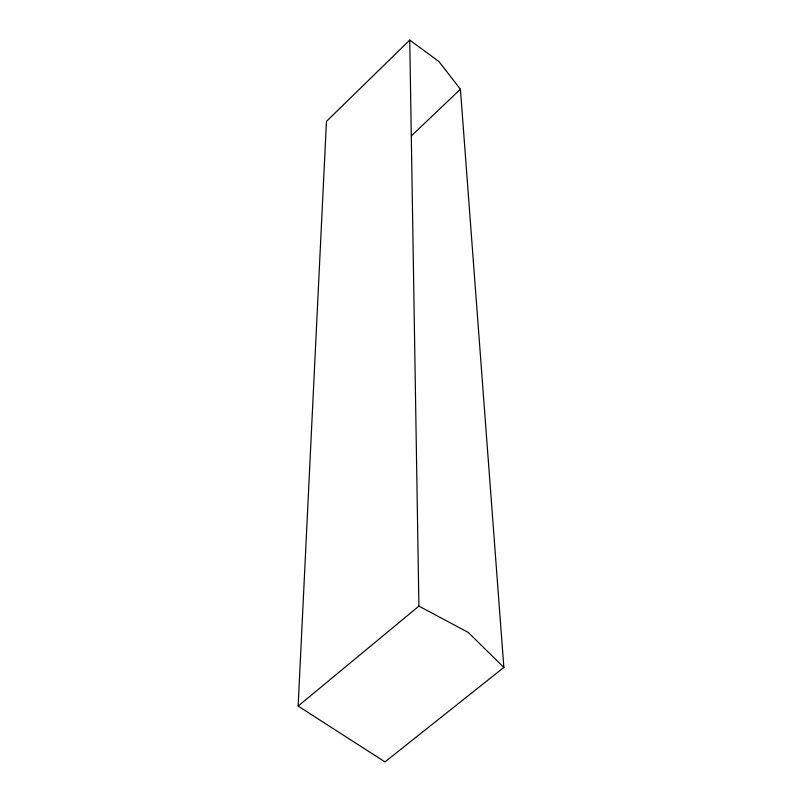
<?xml version="1.0" encoding="UTF-8"?>
<svg xmlns="http://www.w3.org/2000/svg" width="802" height="802" viewBox="0 0 802 802"><rect width="100%" height="100%" fill="white"/><g stroke="black" fill="none" stroke-linecap="round" stroke-linejoin="round"><path stroke-width="1.2" d="M298.143 706.071L326.454 121.403L409.742 40.1L438.925 61.523L460.418 89.233L503.856 667.434L384.97 761.9L298.143 706.071L418.905 606.101L409.742 40.1M411.446 135.809L460.418 89.233M418.905 606.101L468.268 632.437L503.856 667.434"/></g></svg>
